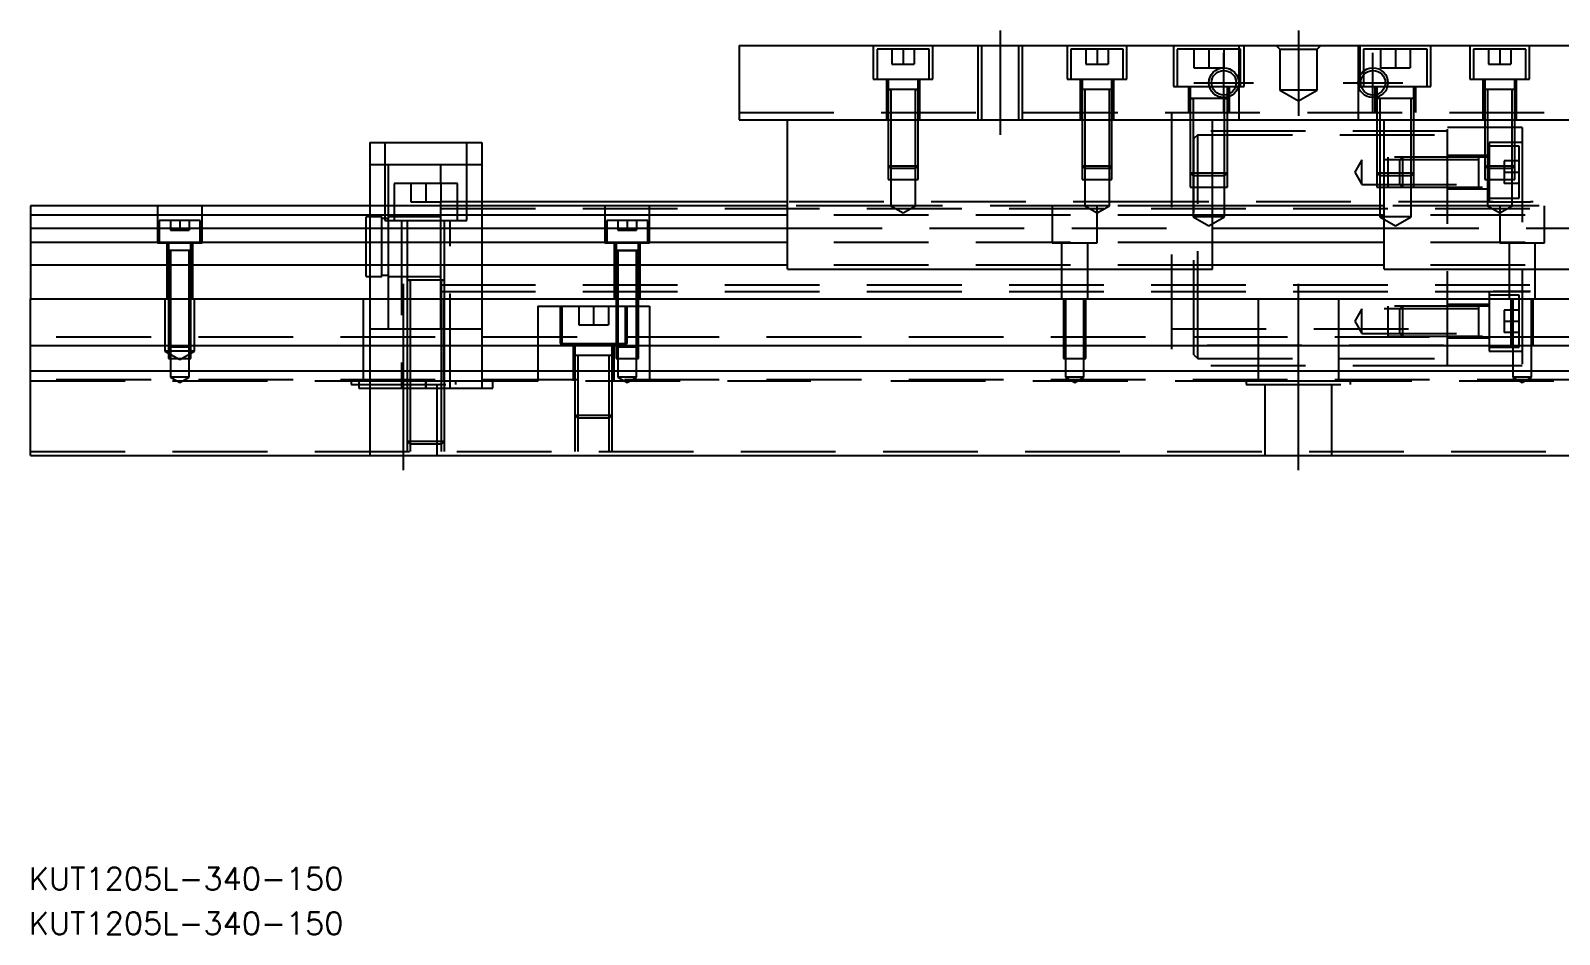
# Model space of a CAD drawing. Extents: x -10 to 540, y -286 to 102.
# Drawn here: x 0 to 205, y -285.6 to -164.3 of the extents above; entities that cross this region are included whole.
import ezdxf

# ---------------------------------------------------------------- set-up
doc = ezdxf.new("R2010")
doc.units = 0
doc.linetypes.add('CENTER', pattern=[50.8, 31.75, -6.35, 6.35, -6.35])
doc.linetypes.add('DASHED', pattern=[19.05, 12.7, -6.35])
doc.layers.get('0').update_dxf_attribs({"linetype": 'CONTINUOUS'})
doc.layers.add('CENTER', color=1, linetype='CENTER')
doc.styles.get("Standard").update_dxf_attribs({"font": 'txt.shx', "height": 3, "bigfont": 'bigfont.shx'})

# ---------------------------------------------------------------- blocks, each defined once
blk = doc.blocks.new('*U2')
at = {"color": 7, "linetype": 'CONTINUOUS'}
blk.add_text('KUT1205L-340-150', height=3, dxfattribs=at).set_placement((-0.22, -285.59))
blk = doc.blocks.new('*U3')
at = {"color": 7, "linetype": 'CONTINUOUS'}
blk.add_text('KUT1205L-340-150', height=3, dxfattribs=at).set_placement((-0.22, -279.61))

msp = doc.modelspace()

# ---------------------------------------------------------------- linework, layer by layer
at = {"color": 7, "linetype": 'CONTINUOUS'}
for p, q in [((95, -166.31), (95, -176.31)), ((95, -166.31), (245, -166.31)), ((185.500006, -173.41), (180.499994, -173.41)), ((95, -176.31), (245, -176.31)), ((101.5, -196.31), (101.5, -176.31)), ((158.5, -196.31), (158.5, -176.31)), ((181.5, -196.31), (181.5, -176.31)), ((45.5, -179.31), (45.5, -187.81)), ((45.5, -179.31), (60.5, -179.31)), ((60.5, -179.31), (60.5, -187.81)), ((0, -187.81), (0, -189.062272)), ((101.5, -187.81), (0, -187.81)), ((101.5, -187.31), (60.5, -187.31)), ((181.5, -187.81), (158.5, -187.81)), ((101.5, -189.062272), (0, -189.062272)), ((0, -189.062272), (0, -190.83668)), ((181.5, -189.062272), (158.5, -189.062272)), ((0, -190.83668), (101.5, -190.83668)), ((0, -190.83668), (0, -192.733076)), ((158.5, -190.83668), (181.5, -190.83668)), ((0, -192.733076), (0, -195.787372)), ((101.5, -192.733076), (0, -192.733076)), ((181.5, -192.733076), (158.5, -192.733076)), ((0, -195.787372), (0, -200.31)), ((101.5, -195.787372), (0, -195.787372)), ((101.5, -196.31), (158.5, -196.31)), ((181.5, -195.787372), (158.5, -195.787372)), ((181.5, -196.31), (238.5, -196.31)), ((0, -200.31), (340, -200.31)), ((0, -206.61), (0, -200.31)), ((340, -206.61), (0, -206.61)), ((0, -210.01), (0, -206.61)), ((0, -221.31), (0, -210.01)), ((340, -210.01), (0, -210.01)), ((0, -221.31), (340, -221.31))]:
    msp.add_line(p, q, dxfattribs=at)
at = {"color": 3, "linetype": 'DASHED'}
for p, q in [((113, -166.31), (113, -170.81)), ((120.5, -166.81), (113.5, -166.81)), ((113.5, -166.81), (113.5, -170.81)), ((115.5, -166.81), (115.5, -168.81)), ((117, -166.81), (117, -168.81)), ((118.5, -166.81), (118.5, -168.81)), ((120.5, -170.81), (120.5, -166.81)), ((121, -170.81), (121, -166.31)), ((127.000006, -166.31), (127.000006, -176.31)), ((127.5, -166.31), (127.5, -176.31)), ((132.5, -176.31), (132.5, -166.31)), ((132.999994, -176.31), (132.999994, -166.31)), ((139, -166.31), (139, -170.81)), ((146.5, -166.81), (139.5, -166.81)), ((139.5, -166.81), (139.5, -170.81)), ((141.5, -166.81), (141.5, -168.81)), ((143, -166.81), (143, -168.81)), ((144.5, -166.81), (144.5, -168.81)), ((146.5, -170.81), (146.5, -166.81)), ((147, -170.81), (147, -166.31)), ((153.25, -166.31), (153.25, -171.81)), ((162.25, -166.81), (153.75, -166.81)), ((153.75, -166.81), (153.75, -171.81)), ((156, -166.81), (156, -169.31)), ((158, -166.81), (158, -169.31)), ((160, -166.81), (160, -169.31)), ((162, -166.31), (162, -176.31)), ((162.25, -171.81), (162.25, -166.81)), ((162.75, -171.81), (162.75, -166.31)), ((167.5, -166.81), (167, -166.31)), ((167.5, -166.81), (167.5, -172.31)), ((167.5, -166.81), (172.5, -166.81)), ((172.5, -166.81), (173, -166.31)), ((172.5, -172.31), (172.5, -166.81)), ((178, -166.31), (178, -176.31)), ((178.25, -166.31), (178.25, -171.81)), ((187.25, -166.81), (178.75, -166.81)), ((178.75, -166.81), (178.75, -169.74875)), ((181, -166.81), (181, -169.31)), ((183, -166.81), (183, -169.31)), ((185, -166.81), (185, -169.31)), ((187.25, -171.81), (187.25, -166.81)), ((187.75, -171.81), (187.75, -166.31)), ((193, -166.31), (193, -170.81)), ((200.5, -166.81), (193.5, -166.81)), ((193.5, -166.81), (193.5, -170.81)), ((195.5, -166.81), (195.5, -168.81)), ((197, -166.81), (197, -168.81)), ((198.5, -166.81), (198.5, -168.81)), ((200.5, -170.81), (200.5, -166.81)), ((201, -170.81), (201, -166.31)), ((115.5, -168.81), (117, -168.81)), ((117, -168.81), (118.5, -168.81)), ((141.5, -168.81), (143, -168.81)), ((143, -168.81), (144.5, -168.81)), ((156, -169.31), (158, -169.31)), ((158, -169.31), (160, -169.31)), ((178.75, -169.74875), (178.75, -170.232968)), ((181, -169.31), (183, -169.31)), ((183, -169.31), (185, -169.31)), ((195.5, -168.81), (197, -168.81)), ((197, -168.81), (198.5, -168.81)), ((113, -170.81), (121, -170.81)), ((114.75, -170.81), (114.75, -176.31)), ((115, -170.81), (115, -172.21)), ((119, -172.21), (119, -170.81)), ((119.25, -176.31), (119.25, -170.81)), ((139, -170.81), (147, -170.81)), ((140.75, -170.81), (140.75, -176.31)), ((141, -170.81), (141, -172.21)), ((145, -172.21), (145, -170.81)), ((145.25, -176.31), (145.25, -170.81)), ((153.25, -171.81), (162.75, -171.81)), ((155.25, -171.81), (155.25, -175.31)), ((155.5, -171.81), (155.5, -173.41)), ((160.5, -172.882418), (160.5, -171.81)), ((160.75, -175.31), (160.75, -171.81)), ((178.25, -171.81), (187.75, -171.81)), ((178.75, -170.232968), (178.75, -171.81)), ((180.25, -171.81), (180.25, -175.31)), ((180.5, -171.81), (180.5, -172.882418)), ((185.5, -173.41), (185.5, -171.81)), ((185.75, -175.31), (185.75, -171.81)), ((193, -170.81), (201, -170.81)), ((194.75, -170.81), (194.75, -176.31)), ((195, -170.81), (195, -172.21)), ((199, -172.21), (199, -170.81)), ((199.25, -176.31), (199.25, -170.81)), ((119.000006, -172.21), (114.999994, -172.21)), ((119.000006, -172.21), (114.999994, -172.21)), ((115, -172.205), (115, -172.21)), ((115, -172.21), (115.216462, -172.21)), ((115.216708, -172.21), (115, -172.21)), ((115, -172.21), (115, -172.215)), ((115, -172.21), (115, -176.31)), ((118.783332, -172.21), (115.216708, -172.21)), ((115.35, -172.21), (115.35, -176.31)), ((118.65, -176.31), (118.65, -172.21)), ((119, -172.21), (118.783332, -172.21)), ((118.783538, -172.21), (119, -172.21)), ((119, -172.21), (119, -172.205)), ((119, -172.215), (119, -172.21)), ((119, -176.31), (119, -172.21)), ((145.000006, -172.21), (140.999994, -172.21)), ((145.000006, -172.21), (140.999994, -172.21)), ((145.000006, -172.21), (140.999994, -172.21)), ((141, -172.205), (141, -172.21)), ((141.216708, -172.21), (141, -172.21)), ((141, -172.21), (141, -172.215)), ((141, -172.21), (141, -176.31)), ((144.783332, -172.21), (141.216708, -172.21)), ((141.35, -172.21), (141.35, -176.31)), ((144.65, -176.31), (144.65, -172.21)), ((145, -172.21), (144.783332, -172.21)), ((145, -172.21), (145, -172.205)), ((145, -172.215), (145, -172.21)), ((145, -176.31), (145, -172.21)), ((160.500006, -173.41), (155.499994, -173.41)), ((160.500006, -173.41), (155.499994, -173.41)), ((155.5, -173.405), (155.5, -173.41)), ((155.5, -173.41), (155.757448, -173.41)), ((155.757468, -173.41), (155.5, -173.41)), ((155.5, -173.41), (155.5, -173.415)), ((155.5, -173.41), (155.5, -175.31)), ((160.013852, -173.41), (155.757468, -173.41)), ((155.9, -173.41), (155.9, -175.31)), ((160.242552, -173.41), (160.013852, -173.41)), ((160.1, -175.31), (160.1, -173.41)), ((160.5, -173.41), (160.242552, -173.41)), ((160.242602, -173.41), (160.5, -173.41)), ((160.5, -173.246492), (160.5, -172.882418)), ((160.5, -173.41), (160.5, -173.246492)), ((160.5, -173.41), (160.5, -173.405)), ((160.5, -173.415), (160.5, -173.41)), ((160.5, -175.31), (160.5, -173.41)), ((172.5, -172.31), (167.5, -172.31)), ((167.5, -172.31), (170, -173.753376)), ((170, -173.753376), (172.5, -172.31)), ((180.5, -172.882418), (180.5, -173.246492)), ((180.5, -173.246492), (180.5, -173.41)), ((180.5, -173.405), (180.5, -173.41)), ((180.757468, -173.41), (180.5, -173.41)), ((180.5, -173.41), (180.5, -173.415)), ((180.5, -173.41), (180.5, -175.31)), ((185.242552, -173.41), (180.757468, -173.41)), ((180.9, -173.41), (180.9, -175.31)), ((185.1, -175.31), (185.1, -173.41)), ((185.5, -173.41), (185.242552, -173.41)), ((185.5, -173.41), (185.5, -173.405)), ((185.5, -173.415), (185.5, -173.41)), ((185.5, -175.31), (185.5, -173.41)), ((199.000006, -172.21), (194.999994, -172.21)), ((199.000006, -172.21), (194.999994, -172.21)), ((195, -172.205), (195, -172.21)), ((195.216708, -172.21), (195, -172.21)), ((195, -172.21), (195, -172.215)), ((195, -172.21), (195, -176.31)), ((198.783332, -172.21), (195.216708, -172.21)), ((195.35, -172.21), (195.35, -176.31)), ((198.65, -176.31), (198.65, -172.21)), ((199, -172.21), (198.783332, -172.21)), ((199, -172.21), (199, -172.205)), ((199, -172.215), (199, -172.21)), ((199, -176.31), (199, -172.21)), ((95, -175.31), (245, -175.31)), ((153, -175.31), (153, -209.31)), ((155.5, -175.31), (155.5, -183.41)), ((155.500006, -175.31), (155.500006, -183.41)), ((155.9, -175.31), (155.9, -183.81)), ((160.1, -183.81), (160.1, -175.31)), ((160.499994, -183.41), (160.499994, -175.31)), ((160.5, -183.41), (160.5, -175.31)), ((180.5, -175.31), (180.5, -183.41)), ((180.500006, -175.31), (180.500006, -183.41)), ((180.9, -175.31), (180.9, -183.81)), ((185.1, -176.31), (185.1, -175.31)), ((185.499994, -176.31), (185.499994, -175.31)), ((185.5, -176.31), (185.5, -175.31)), ((190, -209.31), (190, -175.31)), ((115, -176.31), (115, -182.46)), ((115.000006, -176.31), (115.000002, -182.46)), ((115.35, -176.31), (115.35, -182.81)), ((118.65, -182.81), (118.65, -176.31)), ((118.999998, -182.46), (118.999994, -176.31)), ((119, -182.46), (119, -176.31)), ((141, -176.31), (141, -182.46)), ((141.000006, -176.31), (141.000002, -182.46)), ((141.35, -176.31), (141.35, -182.81)), ((144.65, -182.81), (144.65, -176.31)), ((144.999998, -182.46), (144.999994, -176.31)), ((145, -182.46), (145, -176.31)), ((190, -177.81), (153, -177.81)), ((156.5, -178.31), (156, -178.81)), ((156.5, -206.61), (156.5, -178.31)), ((156.5, -178.31), (190, -178.31)), ((185.1, -183.81), (185.1, -176.31)), ((185.499994, -183.410006), (185.499994, -176.31)), ((185.5, -183.41), (185.5, -176.31)), ((200, -177.31), (190, -177.31)), ((195, -176.31), (195, -182.46)), ((195.000006, -176.31), (195.000002, -182.46)), ((195.35, -176.31), (195.35, -182.81)), ((198.65, -182.81), (198.65, -176.31)), ((198.999998, -182.46), (198.999994, -176.31)), ((199, -182.46), (199, -176.31)), ((200, -177.31), (200, -209.31)), ((47.5, -179.31), (47.5, -189.81)), ((58.5, -189.81), (58.5, -179.31)), ((156, -207.81), (156, -178.81)), ((195.6, -179.31), (195.6, -187.31)), ((200, -179.31), (195.6, -179.31)), ((196.65, -179.81), (195.6, -179.81)), ((197, -179.81), (196.65, -179.81)), ((199.6, -179.81), (197, -179.81)), ((199.6, -186.81), (199.6, -179.81)), ((48, -182.31), (45.5, -182.31)), ((48, -187.81), (48, -182.31)), ((55, -182.31), (48, -182.31)), ((55, -184.81), (55, -182.31)), ((60.5, -182.31), (55, -182.31)), ((178.5, -181.66), (177.547372, -183.31)), ((178.5, -184.96), (178.5, -181.66)), ((194.2, -181.66), (178.5, -181.66)), ((182, -181.31), (182, -185.309994)), ((195.6, -181.31), (182, -181.31)), ((183.95, -181.31), (183.6, -181.66)), ((183.6, -184.96), (183.6, -181.66)), ((183.95, -181.31), (183.95, -185.31)), ((195.6, -181.06), (190, -181.06)), ((194.2, -181.31), (194.195, -181.31)), ((194.2, -185.310006), (194.2, -181.309994)), ((194.2, -183.31), (194.2, -181.309994)), ((194.2, -185.310006), (194.2, -181.309994)), ((194.2, -181.526708), (194.2, -181.31)), ((194.205, -181.31), (194.2, -181.31)), ((194.2, -181.659736), (194.2, -181.526708)), ((194.2, -183.169948), (194.2, -181.659736)), ((197.6, -181.81), (197.6, -184.81)), ((199.6, -181.81), (197.6, -181.81)), ((115, -182.46), (119, -182.46)), ((115, -182.46), (115.35, -182.81)), ((115.000002, -182.46), (115.000006, -184.31)), ((115.000006, -184.31), (118.999994, -184.31)), ((118.65, -182.81), (115.35, -182.81)), ((115.35, -182.81), (115.35, -184.31)), ((115.35, -184.31), (115.35, -187.81)), ((118.65, -182.81), (119, -182.46)), ((118.65, -184.31), (118.65, -182.81)), ((118.65, -187.81), (118.65, -184.31)), ((118.999994, -184.31), (118.999998, -182.46)), ((141, -182.46), (145, -182.46)), ((141, -182.46), (141.35, -182.81)), ((141.000002, -182.46), (141.000006, -184.31)), ((141.000006, -184.31), (144.999994, -184.31)), ((144.65, -182.81), (141.35, -182.81)), ((141.35, -182.81), (141.35, -184.31)), ((141.35, -184.31), (141.35, -187.81)), ((144.65, -182.81), (145, -182.46)), ((144.65, -184.31), (144.65, -182.81)), ((144.65, -187.81), (144.65, -184.31)), ((144.999994, -184.31), (144.999998, -182.46)), ((155.5, -183.41), (160.5, -183.41)), ((155.5, -183.41), (155.9, -183.81)), ((155.500006, -183.41), (155.500006, -185.31)), ((160.1, -183.81), (155.9, -183.81)), ((155.9, -183.81), (155.9, -185.31)), ((160.1, -183.81), (160.5, -183.41)), ((160.1, -185.31), (160.1, -183.81)), ((160.499994, -185.31), (160.499994, -183.41)), ((177.547372, -183.31), (178.5, -184.96)), ((180.5, -183.41), (185.5, -183.41)), ((180.5, -183.41), (180.9, -183.81)), ((180.500006, -183.41), (180.500006, -185.31)), ((185.1, -183.81), (180.9, -183.81)), ((180.9, -183.81), (180.9, -185.31)), ((185.1, -183.81), (185.5, -183.41)), ((185.1, -185.31), (185.1, -183.81)), ((185.499994, -185.31), (185.499994, -183.410006)), ((194.2, -185.093332), (194.2, -183.45004)), ((195, -182.46), (199, -182.46)), ((195, -182.46), (195.35, -182.81)), ((195.000002, -182.46), (195.000006, -184.31)), ((195.000006, -184.31), (198.999994, -184.31)), ((198.65, -182.81), (195.35, -182.81)), ((195.35, -182.81), (195.35, -184.31)), ((195.35, -184.31), (195.35, -187.81)), ((197.6, -183.31), (199.6, -183.31)), ((198.65, -182.81), (199, -182.46)), ((198.65, -184.31), (198.65, -182.81)), ((198.65, -187.81), (198.65, -184.31)), ((198.999994, -184.31), (198.999998, -182.46)), ((57.25, -184.81), (48.75, -184.81)), ((48.75, -184.81), (48.75, -187.81)), ((51, -184.81), (51, -187.31)), ((53, -184.81), (53, -187.31)), ((55, -184.81), (55, -187.31)), ((57.25, -187.81), (57.25, -184.81)), ((155.500006, -185.31), (160.499994, -185.31)), ((155.9, -185.31), (155.9, -189.31)), ((160.1, -189.31), (160.1, -185.31)), ((178.5, -184.96), (194.2, -184.96)), ((180.500006, -185.31), (185.499994, -185.31)), ((180.9, -185.31), (180.9, -189.31)), ((182, -185.309994), (195.6, -185.309994)), ((183.6, -184.96), (183.95, -185.31)), ((185.1, -189.31), (185.1, -185.31)), ((190, -185.56), (195.6, -185.56)), ((199.6, -184.81), (197.6, -184.81)), ((17, -187.81), (17, -192.81)), ((23, -192.81), (23, -187.81)), ((45.5, -187.81), (45.5, -200.31)), ((48, -193.31), (48, -187.81)), ((48.75, -187.81), (48.75, -189.81)), ((51, -187.31), (53, -187.31)), ((53, -187.31), (55, -187.31)), ((55, -187.81), (55, -187.31)), ((57.25, -187.31), (55, -187.31)), ((55, -189.81), (55, -187.81)), ((55, -188.185), (285, -188.185)), ((60.5, -187.31), (57.25, -187.31)), ((57.25, -189.81), (57.25, -187.81)), ((60.5, -187.81), (60.5, -200.31)), ((77, -187.81), (77, -192.81)), ((83, -192.81), (83, -187.81)), ((152.5, -187.31), (101.5, -187.31)), ((115.35, -187.81), (101.5, -187.81)), ((118.65, -187.81), (115.35, -187.81)), ((115.35, -187.81), (117, -188.762628)), ((117, -188.762628), (118.65, -187.81)), ((141.35, -187.81), (118.65, -187.81)), ((137, -187.81), (137, -192.81)), ((144.65, -187.81), (141.35, -187.81)), ((141.35, -187.81), (143, -188.762628)), ((143, -188.762628), (144.65, -187.81)), ((143, -192.81), (143, -187.81)), ((158.5, -187.81), (144.65, -187.81)), ((196.1, -187.31), (152.5, -187.31)), ((195.35, -187.81), (181.5, -187.81)), ((198.65, -187.81), (195.35, -187.81)), ((195.35, -187.81), (197, -188.762628)), ((195.6, -186.81), (199.6, -186.81)), ((195.6, -187.31), (200, -187.31)), ((196.1, -187.31), (201.1, -187.31)), ((197, -188.762628), (198.65, -187.81)), ((197, -187.81), (197, -192.81)), ((221.35, -187.81), (198.65, -187.81)), ((201.5, -187.31), (201.1, -187.31)), ((238.5, -187.31), (201.5, -187.31)), ((203, -192.81), (203, -187.81)), ((22.75, -189.81), (17.25, -189.81)), ((17.25, -189.81), (17.25, -192.81)), ((18.75, -189.81), (18.75, -191.11)), ((20, -189.81), (20, -191.11)), ((21.25, -189.81), (21.25, -191.11)), ((22.75, -192.81), (22.75, -189.81)), ((45, -193.31), (45, -189.31)), ((45.5, -189.31), (45, -189.31)), ((47.1, -189.31), (45.5, -189.31)), ((47.1, -193.31), (47.1, -189.31)), ((48, -189.51), (47.1, -189.51)), ((47.5, -189.81), (58.5, -189.81)), ((48.75, -189.31), (48, -189.31)), ((55, -189.31), (48.75, -189.31)), ((49.75, -189.81), (49.75, -212.31)), ((50.5, -189.81), (50.5, -197.81)), ((55, -193.31), (55, -189.81)), ((55.5, -197.81), (55.5, -189.81)), ((56.25, -212.31), (56.25, -189.81)), ((82.75, -189.81), (77.25, -189.81)), ((77.25, -189.81), (77.25, -192.81)), ((78.75, -189.81), (78.75, -191.11)), ((80, -189.81), (80, -191.11)), ((81.25, -189.81), (81.25, -191.11)), ((82.75, -192.81), (82.75, -189.81)), ((158.5, -189.062272), (101.5, -189.062272)), ((160.1, -189.31), (155.9, -189.31)), ((155.9, -189.31), (158, -190.522436)), ((158, -190.522436), (160.1, -189.31)), ((185.1, -189.31), (180.9, -189.31)), ((180.9, -189.31), (183, -190.522436)), ((238.5, -189.062272), (181.5, -189.062272)), ((183, -190.522436), (185.1, -189.31)), ((18.75, -191.11), (20, -191.11)), ((20, -191.11), (21.25, -191.11)), ((78.75, -191.11), (80, -191.11)), ((80, -191.11), (81.25, -191.11)), ((101.5, -190.83668), (158.5, -190.83668)), ((181.5, -190.83668), (238.5, -190.83668)), ((17, -192.81), (23, -192.81)), ((18.25, -192.81), (18.25, -200.31)), ((19.998804, -193.81), (18.499994, -193.81)), ((19.998804, -193.81), (18.499994, -193.81)), ((18.5, -192.81), (18.5, -193.81)), ((18.5, -193.805), (18.5, -193.81)), ((18.624678, -193.81), (18.5, -193.81)), ((18.624678, -193.81), (18.5, -193.81)), ((18.5, -193.81), (18.5, -200.31)), ((18.5, -193.81), (18.5, -193.815)), ((19.998804, -193.81), (18.624678, -193.81)), ((19.998804, -193.81), (18.624678, -193.81)), ((18.75, -193.81), (18.75, -200.31)), ((21.500006, -193.81), (19.998804, -193.81)), ((21.500006, -193.81), (19.998804, -193.81)), ((21.37533, -193.81), (19.998804, -193.81)), ((21.37533, -193.81), (19.998804, -193.81)), ((21.25, -200.31), (21.25, -193.81)), ((21.5, -193.81), (21.37533, -193.81)), ((21.5, -193.81), (21.37533, -193.81)), ((21.5, -193.81), (21.5, -192.81)), ((21.5, -193.81), (21.5, -193.805)), ((21.5, -200.31), (21.5, -193.81)), ((21.5, -193.815), (21.5, -193.81)), ((21.75, -200.31), (21.75, -192.81)), ((45, -197.31), (45, -193.31)), ((47.1, -197.31), (47.1, -193.31)), ((48, -200.31), (48, -193.31)), ((55, -197.810302), (55, -193.31)), ((77, -192.81), (83, -192.81)), ((78.25, -192.81), (78.25, -200.31)), ((81.500006, -193.81), (78.499994, -193.81)), ((79.998804, -193.81), (78.499994, -193.81)), ((81.500006, -193.81), (78.499994, -193.81)), ((79.998804, -193.81), (78.499994, -193.81)), ((78.5, -192.81), (78.5, -193.81)), ((78.5, -193.805), (78.5, -193.81)), ((78.5, -193.81), (78.62467, -193.81)), ((78.624678, -193.81), (78.5, -193.81)), ((78.5, -193.81), (78.62467, -193.81)), ((78.624678, -193.81), (78.5, -193.81)), ((78.5, -193.81), (78.5, -200.31)), ((78.5, -193.81), (78.5, -193.815)), ((78.62467, -193.81), (81.375392, -193.81)), ((78.62467, -193.81), (81.375392, -193.81)), ((79.998804, -193.81), (78.624678, -193.81)), ((79.998804, -193.81), (78.624678, -193.81)), ((78.75, -193.81), (78.75, -200.31)), ((81.500006, -193.81), (79.998804, -193.81)), ((81.500006, -193.81), (79.998804, -193.81)), ((81.37533, -193.81), (79.998804, -193.81)), ((81.37533, -193.81), (79.998804, -193.81)), ((81.25, -200.31), (81.25, -193.81)), ((81.5, -193.81), (81.37533, -193.81)), ((81.5, -193.81), (81.37533, -193.81)), ((81.375392, -193.81), (81.5, -193.81)), ((81.375392, -193.81), (81.5, -193.81)), ((81.5, -193.81), (81.5, -192.81)), ((81.5, -193.81), (81.5, -193.805)), ((81.5, -200.31), (81.5, -193.81)), ((81.5, -193.815), (81.5, -193.81)), ((81.75, -200.31), (81.75, -192.81)), ((158.5, -192.733076), (101.5, -192.733076)), ((137, -192.81), (143, -192.81)), ((138.25, -192.81), (138.25, -200.31)), ((141.75, -200.31), (141.75, -192.81)), ((238.5, -192.733076), (181.5, -192.733076)), ((197, -192.81), (203, -192.81)), ((198.25, -192.81), (198.25, -200.31)), ((201.75, -200.31), (201.75, -192.81)), ((158.5, -195.787372), (101.5, -195.787372)), ((238.5, -195.787372), (181.5, -195.787372)), ((45, -197.31), (45.5, -197.31)), ((45.5, -197.31), (47.1, -197.31)), ((47.1, -197.11), (48, -197.11)), ((48, -197.31), (50.5, -197.31)), ((55.500006, -197.81), (50.499994, -197.81)), ((55.500006, -197.81), (50.499994, -197.81)), ((55.500006, -197.81), (50.499994, -197.81)), ((50.5, -197.31), (55, -197.31)), ((50.5, -197.805), (50.5, -197.81)), ((50.5, -197.81), (50.757448, -197.81)), ((50.757468, -197.81), (50.5, -197.81)), ((50.5, -197.81), (50.5, -200.31)), ((50.5, -197.81), (50.5, -197.815)), ((55.242552, -197.81), (50.757468, -197.81)), ((50.9, -197.81), (50.9, -200.31)), ((55, -200.31), (55, -197.810302)), ((55, -198.435), (285, -198.435)), ((55.1, -200.31), (55.1, -197.81)), ((55.5, -197.81), (55.242552, -197.81)), ((55.242602, -197.81), (55.5, -197.81)), ((55.5, -197.81), (55.5, -197.805)), ((55.5, -200.31), (55.5, -197.81)), ((55.5, -197.815), (55.5, -197.81)), ((18, -200.31), (18, -207.31)), ((18.5, -200.31), (18.5, -206.56)), ((18.500006, -200.31), (18.500006, -206.560006)), ((18.75, -200.31), (18.75, -206.61)), ((21.25, -206.61), (21.25, -200.31)), ((21.499994, -206.560006), (21.499994, -200.31)), ((21.5, -206.56), (21.5, -200.31)), ((22, -207.31), (22, -200.31)), ((44.638098, -211.31), (44.638098, -200.31)), ((45.5, -200.31), (45.5, -206.61)), ((48, -204.31), (48, -200.31)), ((50.5, -200.31), (50.5, -206.61)), ((50.9, -200.31), (50.9, -206.61)), ((55, -199.31), (285, -199.31)), ((55, -204.31), (55, -200.31)), ((55.1, -206.61), (55.1, -200.31)), ((55.361902, -200.31), (55.361902, -211.31)), ((55.5, -206.61), (55.5, -200.31)), ((60.5, -200.31), (60.5, -206.61)), ((78.5, -200.31), (78.5, -206.56)), ((78.500006, -200.31), (78.500006, -206.560006)), ((78.75, -200.31), (78.75, -206.61)), ((81.25, -206.61), (81.25, -200.31)), ((81.499994, -206.560006), (81.499994, -200.31)), ((81.5, -206.56), (81.5, -200.31)), ((138.500006, -200.31), (138.500006, -206.61)), ((138.75, -200.31), (138.75, -208.31)), ((141.25, -208.31), (141.25, -200.31)), ((141.499994, -206.61), (141.499994, -200.31)), ((164.638098, -211.31), (164.638098, -200.31)), ((175.361902, -200.31), (175.361902, -211.31)), ((195.6, -199.31), (195.6, -207.31)), ((195.6, -199.31), (200, -199.31)), ((199.6, -199.81), (195.6, -199.81)), ((201.1, -199.31), (196.1, -199.31)), ((198.500006, -200.31), (198.500006, -206.61)), ((198.75, -200.31), (198.75, -208.31)), ((199.6, -206.61), (199.6, -199.81)), ((201.25, -208.31), (201.25, -200.31)), ((201.499994, -206.61), (201.499994, -200.31)), ((68, -201.31), (78.5, -201.31)), ((68, -201.31), (68, -206.61)), ((71, -201.31), (71, -206.31)), ((71.25, -201.31), (71.25, -206.31)), ((73.5, -201.31), (73.5, -203.81)), ((75.5, -201.31), (75.5, -203.81)), ((77.5, -201.31), (77.5, -203.81)), ((78.5, -201.31), (78.75, -201.31)), ((78.75, -201.31), (81.25, -201.31)), ((79.75, -206.31), (79.75, -201.31)), ((80, -206.31), (80, -201.31)), ((81.25, -201.31), (81.5, -201.31)), ((81.5, -201.31), (83, -201.31)), ((83, -201.31), (83, -206.61)), ((178.5, -201.66), (177.547372, -203.31)), ((178.5, -204.96), (178.5, -201.66)), ((194.2, -201.66), (178.5, -201.66)), ((182, -201.31), (182, -205.309994)), ((195.6, -201.31), (182, -201.31)), ((183.95, -201.31), (183.6, -201.66)), ((183.6, -204.96), (183.6, -201.66)), ((183.95, -201.31), (183.95, -205.31)), ((195.6, -201.06), (190, -201.06)), ((194.2, -201.31), (194.195, -201.31)), ((194.2, -205.310006), (194.2, -201.309994)), ((194.2, -203.31), (194.2, -201.309994)), ((194.2, -205.310006), (194.2, -201.309994)), ((194.2, -201.526708), (194.2, -201.31)), ((194.205, -201.31), (194.2, -201.31)), ((194.2, -201.659736), (194.2, -201.526708)), ((194.2, -203.169948), (194.2, -201.659736)), ((197.6, -201.81), (197.6, -204.81)), ((199.6, -201.81), (197.6, -201.81)), ((45.5, -204.31), (48, -204.31)), ((48, -204.31), (50.5, -204.31)), ((50.5, -204.31), (50.9, -204.31)), ((50.9, -204.31), (55, -204.31)), ((55, -204.31), (60.5, -204.31)), ((73.5, -203.81), (75.5, -203.81)), ((75.5, -203.81), (77.5, -203.81)), ((153, -204.31), (190, -204.31)), ((177.547372, -203.31), (178.5, -204.96)), ((178.5, -204.96), (194.2, -204.96)), ((183.6, -204.96), (183.95, -205.31)), ((194.2, -205.093332), (194.2, -203.45004)), ((197.6, -203.31), (199.6, -203.31)), ((199.6, -204.81), (197.6, -204.81)), ((340, -205.46), (0, -205.46)), ((18.5, -206.56), (21.5, -206.56)), ((18.5, -206.56), (18.55, -206.61)), ((18.500006, -206.560006), (18.500006, -206.61)), ((18.500006, -206.61), (18.500006, -208.31)), ((18.55, -206.61), (18.75, -206.81)), ((18.75, -206.61), (18.75, -206.81)), ((21.25, -206.81), (18.75, -206.81)), ((18.75, -206.81), (18.75, -208.31)), ((21.25, -206.81), (21.25, -206.61)), ((21.25, -206.81), (21.45, -206.61)), ((21.25, -208.31), (21.25, -206.81)), ((21.45, -206.61), (21.5, -206.56)), ((21.499994, -206.61), (21.499994, -206.560006)), ((21.499994, -208.31), (21.499994, -206.61)), ((45.5, -206.61), (45.5, -210.01)), ((50.5, -206.61), (50.5, -210.01)), ((50.9, -206.61), (50.9, -210.01)), ((55.1, -210.01), (55.1, -206.61)), ((55.5, -210.01), (55.5, -206.61)), ((60.5, -206.61), (60.5, -210.01)), ((68, -206.61), (68, -210.01)), ((71, -206.31), (80, -206.31)), ((72.75, -206.31), (72.75, -211.31)), ((73, -206.31), (73, -206.61)), ((73, -206.61), (73, -207.91)), ((78, -206.61), (78, -206.31)), ((78, -207.91), (78, -206.61)), ((78.25, -211.31), (78.25, -206.31)), ((78.5, -206.56), (81.5, -206.56)), ((78.5, -206.56), (78.55, -206.61)), ((78.500006, -206.560006), (78.500006, -206.61)), ((78.500006, -206.61), (78.500006, -208.31)), ((78.55, -206.61), (78.75, -206.81)), ((78.75, -206.61), (78.75, -206.81)), ((81.25, -206.81), (78.75, -206.81)), ((78.75, -206.81), (78.75, -208.31)), ((81.25, -206.81), (81.25, -206.61)), ((81.25, -206.81), (81.45, -206.61)), ((81.25, -208.31), (81.25, -206.81)), ((81.45, -206.61), (81.5, -206.56)), ((81.499994, -206.61), (81.499994, -206.560006)), ((81.499994, -208.31), (81.499994, -206.61)), ((83, -206.61), (83, -210.01)), ((138.500006, -206.61), (138.500006, -208.31)), ((141.499994, -208.31), (141.499994, -206.61)), ((189.5, -206.585918), (151.5, -206.585918)), ((156.5, -208.31), (156.5, -206.61)), ((182, -205.309994), (195.6, -205.309994)), ((190, -205.56), (195.6, -205.56)), ((195.6, -206.81), (198.500006, -206.81)), ((198.500006, -206.81), (199.6, -206.81)), ((199.6, -206.81), (199.6, -206.61)), ((22, -207.31), (18, -207.31)), ((18, -207.31), (20, -208.4647)), ((18.500006, -208.31), (21.499994, -208.31)), ((18.75, -208.31), (18.75, -210.81)), ((20, -208.4647), (22, -207.31)), ((21.25, -210.81), (21.25, -208.31)), ((78.000006, -207.91), (72.999994, -207.91)), ((73, -207.905), (73, -207.91)), ((73.257468, -207.91), (73, -207.91)), ((73, -207.91), (73, -207.915)), ((73, -207.91), (73, -210.01)), ((77.742552, -207.91), (73.257468, -207.91)), ((73.4, -207.91), (73.4, -210.01)), ((77.6, -210.01), (77.6, -207.91)), ((78, -207.91), (77.742552, -207.91)), ((78, -207.91), (78, -207.905)), ((78, -207.915), (78, -207.91)), ((78, -210.01), (78, -207.91)), ((78.500006, -208.31), (81.499994, -208.31)), ((78.75, -208.31), (78.75, -210.81)), ((81.25, -210.81), (81.25, -208.31)), ((138.500006, -208.31), (141.499994, -208.31)), ((138.75, -208.31), (138.75, -210.81)), ((141.25, -210.81), (141.25, -208.31)), ((156, -207.81), (156.5, -208.31)), ((156.5, -208.31), (190, -208.31)), ((195.6, -207.31), (200, -207.31)), ((198.75, -208.31), (198.75, -210.81)), ((201.25, -210.81), (201.25, -208.31)), ((21.25, -210.81), (18.75, -210.81)), ((18.75, -210.81), (20, -211.531688)), ((20, -211.531688), (21.25, -210.81)), ((45.5, -210.01), (45.5, -211.31)), ((50.5, -210.01), (50.5, -211.31)), ((50.9, -210.01), (50.9, -211.31)), ((55.1, -211.31), (55.1, -210.01)), ((55.5, -211.31), (55.5, -210.01)), ((60.5, -210.01), (60.5, -212.31)), ((68, -210.01), (68, -211.31)), ((73, -210.01), (73, -211.31)), ((73.4, -210.01), (73.4, -211.31)), ((77.6, -211.31), (77.6, -210.01)), ((78, -211.31), (78, -210.01)), ((81.25, -210.81), (78.75, -210.81)), ((78.75, -210.81), (80, -211.531688)), ((80, -211.531688), (81.25, -210.81)), ((83, -210.01), (83, -211.31)), ((141.25, -210.81), (138.75, -210.81)), ((138.75, -210.81), (140, -211.531688)), ((140, -211.531688), (141.25, -210.81)), ((190, -209.31), (153, -209.31)), ((200, -209.31), (190, -209.31)), ((201.25, -210.81), (198.75, -210.81)), ((198.75, -210.81), (200, -211.531688)), ((200, -211.531688), (201.25, -210.81)), ((340, -211.16), (0, -211.16)), ((0, -211.31), (44.638098, -211.31)), ((43, -211.31), (43, -211.81)), ((43, -211.81), (57, -211.81)), ((44, -211.31), (44, -212.31)), ((44, -212.31), (53, -212.31)), ((44.638098, -211.31), (55.361902, -211.31)), ((45.5, -211.31), (45.5, -211.81)), ((45.5, -211.81), (45.5, -221.31)), ((50.5, -211.31), (50.5, -212.31)), ((50.5, -212.31), (50.5, -219.41)), ((50.500006, -212.31), (50.500006, -219.410006)), ((50.9, -211.31), (50.9, -212.31)), ((50.9, -212.31), (50.9, -219.81)), ((53, -211.31), (53, -212.31)), ((53, -212.31), (53, -211.31)), ((53, -212.31), (62, -212.31)), ((54.5, -221.31), (54.5, -211.81)), ((55.1, -212.31), (55.1, -211.31)), ((55.1, -219.81), (55.1, -212.31)), ((55.361902, -211.31), (104.638098, -211.31)), ((55.499994, -219.410006), (55.499994, -212.31)), ((55.5, -212.31), (55.5, -211.31)), ((55.5, -219.41), (55.5, -212.31)), ((57, -211.81), (57, -211.31)), ((62, -212.31), (62, -211.31)), ((73, -211.31), (73, -215.91)), ((73.000006, -211.31), (73.000006, -215.910006)), ((73.4, -211.31), (73.4, -216.31)), ((77.6, -216.31), (77.6, -211.31)), ((77.999994, -215.910006), (77.999994, -211.31)), ((78, -215.91), (78, -211.31)), ((115.361902, -211.31), (224.638098, -211.31)), ((163, -211.31), (163, -211.81)), ((163, -211.81), (177, -211.81)), ((164.638098, -211.31), (175.361902, -211.31)), ((165.5, -211.81), (165.5, -221.31)), ((174.5, -221.31), (174.5, -211.81)), ((177, -211.81), (177, -211.31)), ((73, -215.91), (78, -215.91)), ((73, -215.91), (73.4, -216.31)), ((73.000006, -215.910006), (73.000006, -220.81)), ((77.6, -216.31), (73.4, -216.31)), ((73.4, -216.31), (73.4, -220.81)), ((77.6, -216.31), (78, -215.91)), ((77.6, -220.81), (77.6, -216.31)), ((77.999994, -220.81), (77.999994, -215.910006)), ((0, -220.81), (340, -220.81)), ((50.5, -219.41), (55.5, -219.41)), ((50.5, -219.41), (50.9, -219.81)), ((50.500006, -219.410006), (50.500006, -220.81)), ((55.1, -219.81), (50.9, -219.81)), ((50.9, -219.81), (50.9, -220.81)), ((55.1, -219.81), (55.5, -219.41)), ((55.1, -220.81), (55.1, -219.81)), ((55.499994, -220.81), (55.499994, -219.410006))]:
    msp.add_line(p, q, dxfattribs=at)
at = {"color": 3, "linetype": 'CONTINUOUS'}
for centre in [(160, -171.31), (180, -171.31)]:
    msp.add_circle(centre, 2, dxfattribs=at)
at = {"color": 7, "linetype": 'CONTINUOUS'}
for centre in [(160, -171.31), (180, -171.31)]:
    msp.add_circle(centre, 1.65, dxfattribs=at)
at = {"layer": 'CENTER', "color": 1, "linetype": 'CENTER'}
for p, q in [((130, -164.31), (130, -178.31)), ((170, -164.31), (170, -175.753376)), ((160, -175.31), (160, -167.31)), ((180, -175.31), (180, -167.31)), ((156, -171.31), (164, -171.31)), ((176, -171.31), (184, -171.31)), ((50, -223.31), (50, -198.31)), ((170, -223.31), (170, -198.31))]:
    msp.add_line(p, q, dxfattribs=at)

# ---------------------------------------------------------------- block references
at = {"color": 7, "linetype": 'CONTINUOUS'}
for name in ['*U3', '*U2']:
    msp.add_blockref(name, (0, 0), dxfattribs=at)

doc.saveas('drawing.dxf')
